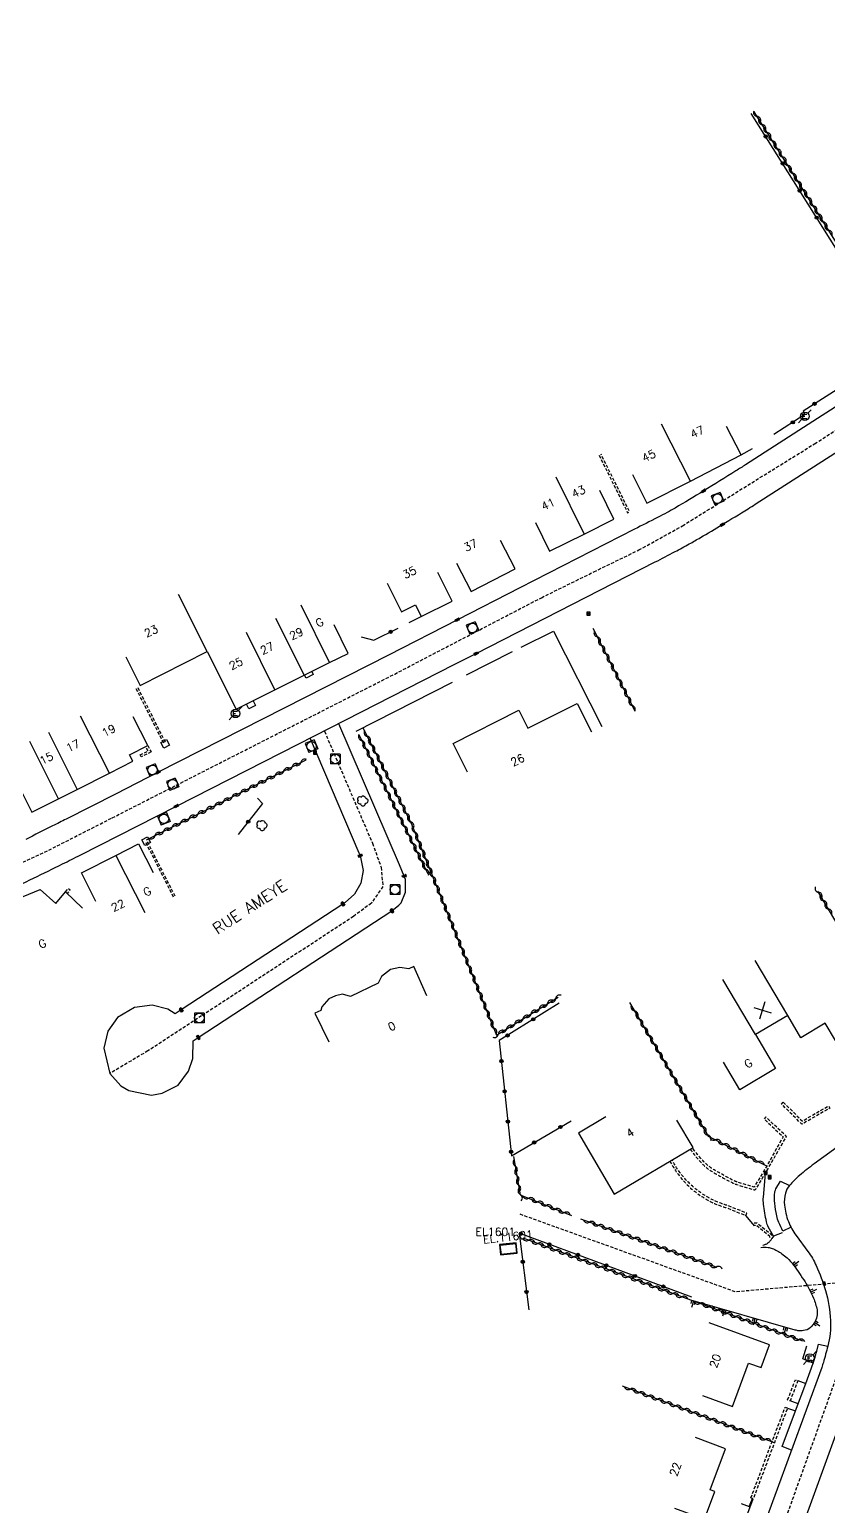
# Model space of a CAD drawing. Header units: millimetres. Extents: x 135000 to 136000, y 129211 to 130000.
# Drawn here: x 135225.5 to 135350.4, y 129714.9 to 129945.7 of the extents above; entities that cross this region are included whole.
import ezdxf
from ezdxf.enums import TextEntityAlignment as Align

# ---------------------------------------------------------------- set-up
doc = ezdxf.new("R2010")
doc.units = ezdxf.units.MM
doc.linetypes.add('DASHED', pattern=[0.75, 0.5, -0.25])
doc.layers.get('0').update_dxf_attribs({"linetype": 'CONTINUOUS'})
for name, color, linetype in [('W0001', 6, 'DASHED'), ('W0008', 7, 'CONTINUOUS'), ('W0100', 7, 'CONTINUOUS'), ('W0112', 1, 'DASHED'), ('W0211', 2, 'CONTINUOUS'), ('W0300', 7, 'CONTINUOUS'), ('W0310', 3, 'CONTINUOUS'), ('W0322', 7, 'CONTINUOUS'), ('W0330', 7, 'CONTINUOUS'), ('W0400', 7, 'CONTINUOUS'), ('W0420', 7, 'CONTINUOUS'), ('W0471', 7, 'CONTINUOUS'), ('W0984', 7, 'CONTINUOUS'), ('W0989', 7, 'CONTINUOUS'), ('W0991', 7, 'CONTINUOUS'), ('W1102', 7, 'CONTINUOUS')]:
    doc.layers.add(name, color=color, linetype=linetype)
doc.styles.get("Standard").update_dxf_attribs({"font": 'romans.shx', "width": 0.85})

# ---------------------------------------------------------------- blocks, each defined once
blk = doc.blocks.new('t310o')
at = {"color": 0, "linetype": 'Continuous'}
for centre, start, end in [((-0.5, 0.38), 216.8699, 323.1304), ((0.5, -0.37), 36.8699, 143.1303)]:
    blk.add_arc(centre, 0.625, start, end, dxfattribs=at)
blk = doc.blocks.new('T420')
for p, q in [((0.75, 0.75), (-0.75, 0.75)), ((-0.75, 0.75), (-0.75, -0.75)), ((0.75, 0.75), (0.75, -0.75)), ((0.75, -0.75), (-0.75, -0.75))]:
    blk.add_line(p, q)
blk.add_ellipse((0, 0), major_axis=(-0.53, 0.53), ratio=1, start_param=3.926991, end_param=10.210176)
blk = doc.blocks.new('T400')
for p, q in [((-0.15, 0.3), (0.15, 0.3)), ((-0.15, -0.25), (-0.15, 0.3)), ((-0.15, 0.15), (0.15, 0.15)), ((-0.15, 0), (0.15, 0)), ((0.15, 0.3), (0.15, -0.25)), ((-0.15, -0.15), (0.15, -0.15)), ((-0.15, -0.25), (-0.15, -0.3)), ((-0.15, -0.3), (0.15, -0.3)), ((0.15, -0.3), (0.15, -0.25))]:
    blk.add_line(p, q)
blk = doc.blocks.new('t330o')
at = {"color": 0, "linetype": 'Continuous'}
for p, q in [((0.25, -0.25), (-0.25, 0.25)), ((-0.25, -0.25), (0.25, 0.25)), ((-0.25, 0.25), (-0.25, -0.25)), ((0.25, 0.25), (-0.25, 0.25)), ((0.25, -0.25), (0.25, 0.25)), ((-0.25, -0.25), (0.25, -0.25)), ((-0.25, -0.25), (-0.25, -0.25))]:
    blk.add_line(p, q, dxfattribs=at)
blk = doc.blocks.new('t112o')
at = {"color": 0, "linetype": 'Continuous'}
for p, q in [((-0.5, 0.5), (0.5, 0.5)), ((-0.5, -0.5), (-0.5, 0.5)), ((0.5, 0.5), (0.5, -0.5)), ((0.5, -0.5), (-0.5, -0.5))]:
    blk.add_line(p, q, dxfattribs=at)
blk = doc.blocks.new('T471')
for p, q in [((-0.333334, 0.333334), (-0.333334, -0.333334)), ((-0.333334, 0.333334), (0.333334, 0.333334)), ((-0.333334, 0), (0, 0)), ((0.500001, 0.500001), (1.000002, 1.000002)), ((-0.500001, -0.500001), (-1.000002, -1.000002)), ((-0.333334, -0.333334), (0.333334, -0.333334))]:
    blk.add_line(p, q)
blk.add_ellipse((0, 0), major_axis=(0.471405, 0.471405), ratio=1, start_param=5.4977871438, end_param=11.780972451)
blk = doc.blocks.new('T300')
for p, q in [((-0.8, 0.51), (-0.86, 0.34)), ((-0.86, 0.34), (-0.86, 0.17)), ((-0.86, 0.17), (-0.74, 0.06)), ((-0.69, 0.63), (-0.8, 0.51)), ((-0.8, -0.06), (-0.74, 0.06)), ((-0.74, 0.06), (-0.69, 0.11)), ((-0.57, 0.69), (-0.69, 0.63)), ((-0.46, 0.69), (-0.57, 0.69)), ((-0.29, 0.63), (-0.46, 0.69)), ((-0.29, 0.63), (-0.17, 0.74)), ((-0.23, 0.57), (-0.29, 0.63)), ((-0.17, 0.74), (-0.06, 0.8)), ((-0.06, 0.8), (0.06, 0.8)), ((0.06, 0.8), (0.23, 0.74)), ((0.23, 0.74), (0.34, 0.63)), ((0.34, 0.63), (0.4, 0.51)), ((0.46, 0.46), (0.34, 0.46)), ((0.4, 0.51), (0.4, 0.46)), ((0.57, 0.4), (0.46, 0.46)), ((0.57, 0.4), (0.69, 0.29)), ((0.69, 0.29), (0.74, 0.17)), ((0.74, 0.06), (0.69, -0.17)), ((0.74, 0.17), (0.74, 0.06)), ((-0.8, -0.17), (-0.8, -0.06)), ((-0.8, -0.23), (-0.8, -0.17)), ((-0.74, -0.34), (-0.8, -0.23)), ((-0.69, -0.4), (-0.74, -0.34)), ((-0.51, -0.46), (-0.69, -0.4)), ((-0.4, -0.46), (-0.51, -0.46)), ((-0.4, -0.46), (-0.34, -0.46)), ((-0.34, -0.46), (-0.34, -0.4)), ((-0.34, -0.51), (-0.34, -0.46)), ((-0.29, -0.63), (-0.34, -0.51)), ((-0.17, -0.74), (-0.29, -0.63)), ((-0.06, -0.8), (-0.17, -0.74)), ((0.06, -0.8), (-0.06, -0.8)), ((0.17, -0.74), (0.06, -0.8)), ((0.23, -0.69), (0.17, -0.74)), ((0.29, -0.46), (0.23, -0.46)), ((0.29, -0.63), (0.23, -0.69)), ((0.46, -0.4), (0.29, -0.46)), ((0.34, -0.51), (0.29, -0.63)), ((0.34, -0.51), (0.34, -0.46)), ((0.57, -0.34), (0.46, -0.4)), ((0.63, -0.29), (0.57, -0.34)), ((0.69, -0.17), (0.63, -0.29))]:
    blk.add_line(p, q)
blk = doc.blocks.new('t991o')
at = {"color": 0, "linetype": 'Continuous'}
for p, q in [((-1, 1), (1, -1)), ((-1, -1), (1, 1))]:
    blk.add_line(p, q, dxfattribs=at)
blk = doc.blocks.new('t211o')
at = {"color": 0, "linetype": 'Continuous'}
for p, q in [((-0.29, 0.5), (-0.29, 0)), ((0, 1), (0, 0)), ((0.29, 0.5), (0.29, 0))]:
    blk.add_line(p, q, dxfattribs=at)
blk = doc.blocks.new('t322o')
at = {"color": 0, "linetype": 'Continuous'}
for radius in [0.25, 0.15]:
    blk.add_circle((0, 0), radius, dxfattribs=at)

msp = doc.modelspace()

# ---------------------------------------------------------------- linework, layer by layer
at = {"layer": 'W0001'}
for points in [[(135217.67, 129812.48), (135228.54, 129817.47), (135238.45, 129822.52), (135282.6, 129844.99), (135305.53, 129856.92), (135313.74, 129860.96), (135320.75, 129864.37), (135327.58, 129868.16), (135348.23, 129880.97), (135400.4, 129914.43), (135414.05, 129923.27), (135419.73, 129926.74), (135424.22, 129928.95), (135429.33, 129930.78), (135434.51, 129932.11), (135440.13, 129932.86), (135467.23, 129935.71), (135489.27, 129938.17), (135500.83, 129938.99), (135519.28, 129941.51), (135519.62, 129941.66), (135529.07, 129945.62), (135529.21, 129945.69), (135529.21, 129945.69)], [(135271.63, 129836.05), (135279.12, 129818.56), (135280.48, 129814.8), (135280.75, 129811.79), (135278.96, 129809.2), (135276.17, 129807.12), (135252.43, 129791.58), (135244.03, 129786.11), (135238.1, 129782.59)]]:
    msp.add_lwpolyline(points, dxfattribs=at)
at = {"layer": 'W0001', "flags": 128}
msp.add_lwpolyline([(135452.3, 129806.37, 0.02566), (135446, 129808.58, 0.042414), (135442.33, 129809.33, 0.006573), (135434.85, 129810.11, 0.019553), (135432.52, 129810.24, 0.023524), (135427.45, 129810.06, 0.024939), (135422.73, 129809.44, 0.03284), (135416.24, 129807.81, 0.04739), (135412.24, 129806.08, 0.001967), (135408.5, 129804.01, 0.004687), (135406.99, 129803.15), (135398.39, 129798.13), (135391.28, 129793.68), (135381.14, 129786.93), (135374.75, 129781.65), (135357.59, 129765.72), (135353.36, 129740.01), (135342.08, 129708.57)], format="xyb", dxfattribs=at)
msp.add_lwpolyline([(135302.15, 129760.63), (135335.81, 129748.5), (135355.04, 129750.18)], dxfattribs=at)
at = {"layer": 'W0008'}
for points in [[(135372.53, 129900.23), (135347.96, 129884.46), (135337.45, 129877.69, -0.004589), (135335.94, 129876.74, -0.001374), (135330.87, 129873.6, -0.003892), (135326.42, 129870.92, -0.014413), (135325.2, 129870.24, -0.000864), (135323.69, 129869.46, -0.000362), (135320.08, 129867.61), (135302.14, 129858.44), (135292.41, 129853.47), (135281.61, 129847.94), (135245.64, 129829.65), (135238.96, 129826.2), (135231.27, 129822.33, -0.000816), (135229.14, 129821.26, -0.000414), (135224.94, 129819.16, -0.006766)], [(135221.58, 129810.96, 0.009046), (135226.16, 129813.09, 0.001301), (135230.7, 129815.33, 0.002131), (135233.46, 129816.71), (135248.49, 129824.34), (135267.6, 129834.1), (135291.92, 129846.48), (135295.32, 129848.21), (135323.31, 129862.5, 0.003638), (135326.42, 129864.11, 0.00503), (135328.64, 129865.32, 0.006333), (135330.38, 129866.31, 0.003182), (135333.8, 129868.35, 0.001433), (135337.83, 129870.81, 0.005056), (135338.96, 129871.52), (135367.74, 129889.99)]]:
    msp.add_lwpolyline(points, format="xyb", dxfattribs=at)
for points in [[(135302.36, 129849.19), (135307.44, 129851.68), (135315, 129836.77)], [(135269.63, 129845.38), (135269.87, 129844.91), (135268.75, 129844.37), (135268.52, 129844.82)], [(135260.46, 129840.8), (135260.83, 129840.07), (135259.82, 129839.56), (135259.45, 129840.3)], [(135269.4, 129834.94), (135277.01, 129817.03), (135277.2, 129816.62), (135277.65, 129814.27), (135277.31, 129812.32), (135276.31, 129810.58), (135274.85, 129809.27), (135274.52, 129809.07), (135274.51, 129809.06), (135249.25, 129792.51), (135248.32, 129791.89), (135247.17, 129792.61), (135244.7, 129793.25), (135241.92, 129792.89), (135239.26, 129791.31), (135237.76, 129789.17), (135237.14, 129786.52), (135238.1, 129782.59), (135239.79, 129780.66), (135241.04, 129779.92), (135244.58, 129779.21), (135246.27, 129779.52), (135248.79, 129780.76), (135250.4, 129782.92), (135251.08, 129784.92), (135251.09, 129787.68), (135251.9, 129788.22), (135282.16, 129808), (135283.25, 129808.86), (135283.62, 129809.24), (135284.29, 129810.9), (135284.27, 129812.88), (135284.1, 129813.43), (135283.33, 129815.18), (135273.86, 129837.21)]]:
    msp.add_lwpolyline(points, dxfattribs=at)
at = {"layer": 'W0008', "flags": 128}
for points in [[(135293.85, 129844.85), (135300.99, 129848.5)], [(135276.56, 129836.04), (135291.66, 129843.71)], [(135338.58, 129759.1), (135337.48, 129760.39)], [(135348.02, 129737.33), (135346.39, 129737.98), (135346.99, 129740.01)], [(135345.61, 129734.59), (135346.84, 129734.13)], [(135345.67, 129730.95), (135344.39, 129731.43)], [(135343.99, 129730.31), (135345.24, 129729.86)], [(135336.26, 129709.82), (135338.65, 129716.13)], [(135336.77, 129715.38), (135338.01, 129714.93), (135338.52, 129716.18)]]:
    msp.add_lwpolyline(points, dxfattribs=at)
for points in [[(135451.96, 129803.44, 0.156692), (135420.61, 129806.19, 0.048591), (135418.05, 129805.34, 0.005727), (135410.61, 129801.96, 0.023762), (135408.87, 129801.04), (135399.27, 129795.37, 0.013087), (135397.77, 129794.43, 0.004362), (135393.34, 129791.44, 0.015109), (135390.76, 129789.54, 0.008131), (135386.12, 129785.79, 0.027107), (135379.68, 129779.79, 0.025343), (135373.5, 129772.68, 0.007383), (135372.58, 129771.47, 0.002013), (135369.29, 129766.98, 0.024345), (135366.86, 129763.25, 0.024593), (135363.69, 129757.29, 0.006839), (135362.25, 129754.41, 0.011975), (135361.49, 129752.73, 0.000366), (135359.97, 129749.13, 0.008694), (135359.91, 129748.98, 0.000818), (135359.39, 129747.59, 0.002364), (135359.21, 129747.11), (135351.08, 129724.93), (135344.59, 129707.14)], [(135371.62, 129785.43), (135348.14, 129768.45, 0.023381), (135345.88, 129766.65, 0.030389), (135344.3, 129765.09, 0.1209), (135343.66, 129763.88, 0.087742), (135343.52, 129762.02, 0.065945), (135344.12, 129759.48, 0.067858), (135345.34, 129757.26), (135347.18, 129754.77, -0.053518), (135348.47, 129752.56, -0.032755), (135349.93, 129748.65, -0.062801), (135350.71, 129744, -0.073504), (135350.28, 129739.98, -0.005777), (135349.59, 129737.43, -0.0187), (135349.34, 129736.65), (135339.58, 129710)], [(135343.17, 129757.7), (135341.79, 129757.18, -0.031774), (135340.98, 129758.6, -0.061934), (135340.71, 129759.4, -0.019716), (135340.25, 129762.17, -0.051902), (135340.22, 129763.24), (135340.53, 129766.95)], [(135344.57, 129758.56), (135343.28, 129757.95, -0.031868), (135342.62, 129759.32, -0.044699), (135342.3, 129760.36, -0.028863), (135342, 129762.3, -0.03924), (135341.97, 129763.74, -0.090885), (135342.17, 129764.54), (135342.89, 129765.78), (135344.3, 129765.09)], [(135340.12, 129755.78, 0.060547), (135340.55, 129755.89, 0.060547), (135340.94, 129756.1, 0.063357), (135341.28, 129756.41, 0.063357), (135341.53, 129756.8)], [(135344.6, 129723.74), (135343.18, 129724.28), (135345.24, 129729.86), (135346.84, 129734.13), (135348.02, 129737.33, 0.015189), (135348.03, 129737.36, 0.000439), (135348.38, 129738.53, 0.010558), (135348.56, 129739.2), (135348.83, 129740.3), (135350.28, 129739.98)]]:
    msp.add_lwpolyline(points, format="xyb", dxfattribs=at)
msp.add_lwpolyline([(135301.58, 129756.12), (135298.98, 129755.84), (135299.15, 129754.25), (135301.75, 129754.52)], close=True, dxfattribs=at)
at = {"layer": 'W0100', "flags": 128}
for points in [[(135319.76, 129876.15), (135322.02, 129871.69), (135328.85, 129875.14), (135336.75, 129879.25), (135334.44, 129883.68)], [(135304.59, 129868.66), (135306.82, 129864.18), (135312.21, 129866.86), (135316.87, 129869.17), (135314.65, 129873.65)], [(135292.28, 129862.33), (135294.57, 129857.89), (135301.45, 129861.44), (135299.16, 129865.88)], [(135281.42, 129859.18), (135283.66, 129854.71), (135285.85, 129855.8), (135286.76, 129853.98), (135291.59, 129856.4), (135289.35, 129860.87)], [(135240.58, 129847.66), (135242.83, 129843.2), (135253.3, 129848.49), (135257.84, 129839.49), (135263.89, 129842.51), (135268.45, 129844.79), (135272.42, 129846.77), (135275.33, 129848.2), (135273.13, 129852.69)], [(135293.99, 129829.67), (135291.73, 129834.13), (135302.01, 129839.34), (135303.43, 129836.52), (135311.1, 129840.4), (135313.36, 129835.94)], [(135223.65, 129827.87), (135225.91, 129823.41), (135230.04, 129825.5), (135232.98, 129826.96), (135238.04, 129829.51), (135241.68, 129831.36), (135241.16, 129832.39), (135244.01, 129833.83), (135241.75, 129838.29)], [(135235.89, 129809.45), (135233.64, 129813.91), (135239.03, 129816.63), (135242.59, 129818.45), (135244.86, 129813.99)], [(135356.16, 129792.66), (135358.69, 129788.35), (135353.09, 129785.05), (135349.9, 129790.43), (135346.07, 129788.17), (135344.02, 129791.64), (135338.98, 129788.66), (135342.12, 129783.34), (135336.55, 129780.03), (135334, 129784.33)], [(135315.62, 129775.79), (135311.31, 129773.25), (135316.91, 129763.75), (135329.23, 129771), (135326.69, 129775.3)], [(135330.72, 129732.28), (135335.42, 129730.57), (135337.88, 129737.34), (135339.86, 129736.62), (135339.86, 129736.62), (135341.16, 129740.18), (135341.16, 129740.18), (135331.73, 129743.61)], [(135326.33, 129714.67), (135331.01, 129712.93), (135332.63, 129717.27), (135331.89, 129717.54), (135334.28, 129723.95), (135329.6, 129725.7)]]:
    msp.add_lwpolyline(points, dxfattribs=at)
at = {"layer": 'W0100'}
for points in [[(135186.11, 129791.06), (135184.63, 129795.15), (135187.58, 129796), (135195.35, 129798.83), (135202.83, 129801.56), (135207.22, 129803.16), (135214.31, 129806.06), (135218.04, 129807.58), (135220.98, 129808.79), (135227.21, 129811.33), (135229.63, 129809.15), (135231.17, 129810.94), (135233.82, 129808.42)], [(135287.61, 129794.72), (135285.6, 129799.29), (135284.81, 129798.95), (135283.41, 129799.15), (135281.94, 129798.82), (135280.52, 129797.71), (135280.03, 129796.71), (135275.71, 129794.63), (135274.42, 129794.95), (135273.35, 129794.72), (135272.33, 129794.25), (135271.24, 129792.97), (135271.04, 129792.43), (135270.14, 129791.99), (135272.33, 129787.5)], [(135299.27, 129754.28), (135299.11, 129755.75), (135301.54, 129756.01), (135301.7, 129754.54), (135299.27, 129754.28)]]:
    msp.add_lwpolyline(points, dxfattribs=at)
at = {"layer": 'W0100', "flags": 128}
msp.add_lwpolyline([(135299.21, 129754.31), (135299.06, 129755.77), (135301.5, 129756.02), (135301.65, 129754.56)], close=True, dxfattribs=at)
at = {"layer": 'W0112', "flags": 128}
for points in [[(135314.54, 129879.18), (135319, 129870.2), (135319.31, 129870.35), (135314.85, 129879.33)], [(135246.5, 129834.2), (135242.17, 129842.78)], [(135246.77, 129834.34), (135242.44, 129842.93)], [(135243.69, 129818.66), (135248.09, 129810.02)], [(135243.93, 129818.79), (135248.33, 129810.15)], [(135231.17, 129810.94), (135231.64, 129811.51), (135231.91, 129811.29), (135231.44, 129810.72)]]:
    msp.add_lwpolyline(points, dxfattribs=at)
at = {"layer": 'W0112'}
msp.add_lwpolyline([(135244.01, 129833.83), (135244.53, 129832.81), (135242.97, 129832.03), (135242.82, 129832.35), (135244.06, 129832.97), (135243.7, 129833.67)], dxfattribs=at)
at = {"layer": 'W0112', "flags": 128}
for points in [[(135343.32, 129778.09), (135346.31, 129775.15), (135350.4, 129777.52), (135350.6, 129777.17), (135346.24, 129774.65), (135343.04, 129777.81)], [(135344.01, 129731.58), (135345.23, 129734.73), (135345.61, 129734.59), (135344.39, 129731.43)], [(135338.27, 129716.27), (135341.57, 129725.03), (135343.62, 129730.45), (135343.99, 129730.31), (135341.94, 129724.89), (135338.65, 129716.13)]]:
    msp.add_lwpolyline(points, close=True, dxfattribs=at)
for points in [[(135328.79, 129770.74, 0.041653), (135330.77, 129768.37, 0.066127), (135332.32, 129767.18, 0.01017), (135335.32, 129765.53, 0.047139), (135336, 129765.25), (135338.71, 129764.42, 0.112598), (135338.84, 129764.41, 0.118396), (135338.96, 129764.46, 0.047744), (135339.05, 129764.53, 0.052973), (135339.11, 129764.62), (135340.53, 129766.95), (135343.82, 129772.75), (135340.59, 129775.79), (135340.32, 129775.5), (135343.32, 129772.68), (135340.18, 129767.16), (135338.77, 129764.82, -0.008839), (135338.77, 129764.82), (135336.12, 129765.63, -0.047139), (135335.5, 129765.88, -0.01017), (135332.52, 129767.53, -0.066127), (135331.06, 129768.66, -0.041653), (135329.12, 129770.97)], [(135325.61, 129768.89, 0.067056), (135327.82, 129765.71, 0.067056), (135330.79, 129763.23, 0.035117), (135332.58, 129762.27, 0.03478), (135334.48, 129761.58), (135337.48, 129760.39), (135337.48, 129760.39), (135337.61, 129760.76), (135334.61, 129761.95, -0.035117), (135332.75, 129762.63, -0.035117), (135331, 129763.57, -0.067056), (135328.11, 129765.98, -0.067056), (135325.96, 129769.07)]]:
    msp.add_lwpolyline(points, format="xyb", dxfattribs=at)
msp.add_lwpolyline([(135341.21, 129757.03), (135341.25, 129757.1), (135339.09, 129758.84, 0.025787), (135339.07, 129758.85, 0.053308), (135339.02, 129758.86, 0.101938), (135338.93, 129758.85, 0.101938), (135338.85, 129758.8), (135338.58, 129759.1, -0.101938), (135338.8, 129759.23, -0.101938), (135339.05, 129759.26, -0.053308), (135339.19, 129759.23, -0.053308), (135339.31, 129759.18), (135341.79, 129757.18), (135341.53, 129756.8)], format="xyb", close=True, dxfattribs=at)
at = {"layer": 'W0211', "flags": 128}
msp.add_lwpolyline([(135339.83, 129755.41, -0.046044), (135340.95, 129755.41, -0.076384), (135341.6, 129755.25, -0.049379), (135343.12, 129754.42, -0.039529), (135343.93, 129753.77, -0.042614), (135344.95, 129752.62, -0.020785), (135346.73, 129750.01, -0.038306), (135348.05, 129747.49, -0.056678), (135348.6, 129745.65, -0.187476), (135348.19, 129743.65, -0.04316), (135347.81, 129743.11, -0.162453), (135346.74, 129742.45, -0.080567), (135345.78, 129742.38, -0.050523), (135345.19, 129742.49), (135328.87, 129747.17)], format="xyb", dxfattribs=at)
at = {"layer": 'W0310'}
msp.add_line((135276.99, 129835.52), (135287.79, 129813.79), dxfattribs=at)
for points in [[(135366.58, 129902.86), (135368.32, 129899.83), (135362.16, 129895.66), (135338.78, 129932.84)], [(135313.58, 129852.14), (135320.07, 129839.34)], [(135277.64, 129836.59), (135285.2, 129821.67)], [(135243.8, 129819.06), (135268.76, 129831.59)]]:
    msp.add_lwpolyline(points, dxfattribs=at)
at = {"layer": 'W0310', "flags": 128}
for points in [[(135285.2, 129821.67), (135298.53, 129788.59), (135308.15, 129794.52)], [(135364.13, 129785.07), (135348.74, 129811.07)], [(135319.32, 129793.66), (135331.61, 129772.77), (135340.72, 129768.15)], [(135301.17, 129769.6), (135302.22, 129763.63), (135310.21, 129760.4)], [(135311.62, 129759.87), (135332.93, 129752.3)], [(135346.38, 129740.76), (135328.87, 129747.17), (135302.67, 129756.87), (135302.67, 129756.87)], [(135341.94, 129724.89), (135318.2, 129733.75)]]:
    msp.add_lwpolyline(points, dxfattribs=at)
at = {"layer": 'W0322'}
for points in [[(135361.86, 129895.13), (135338.33, 129932.56)], [(135356.66, 129892.58), (135346.43, 129886.08), (135346.72, 129885.53), (135341.87, 129882.41)], [(135336.75, 129879.25), (135338.54, 129880.22)], [(135284.87, 129853.05), (135286.76, 129853.98)], [(135277.37, 129850.8), (135279.35, 129850.26), (135283.16, 129852.17)]]:
    msp.add_lwpolyline(points, dxfattribs=at)
at = {"layer": 'W0322', "flags": 128}
for points in [[(135261.17, 129825.61), (135261.93, 129824.77), (135258.15, 129819.93)], [(135308.29, 129793.58), (135298.94, 129787.72), (135298.94, 129787.72), (135300.86, 129769.72), (135310.17, 129775.2)], [(135329.04, 129747.64), (135302.08, 129757.62), (135303.54, 129745.64)]]:
    msp.add_lwpolyline(points, dxfattribs=at)
at = {"layer": 'W1102', "flags": 128}
for points in [[(135328.85, 129875.14), (135324.29, 129884.04)], [(135307.77, 129875.82), (135312.21, 129866.86)], [(135253.3, 129848.49), (135248.83, 129857.44)], [(135272.42, 129846.77), (135267.98, 129855.73)], [(135263.98, 129853.73), (135268.45, 129844.79)], [(135263.89, 129842.51), (135259.43, 129851.46)], [(135238.04, 129829.51), (135233.52, 129838.43)], [(135228.5, 129835.9), (135232.98, 129826.96)], [(135230.04, 129825.5), (135225.56, 129834.44)], [(135239.03, 129816.63), (135243.56, 129807.72)], [(135344.02, 129791.64), (135338.93, 129800.25)], [(135338.98, 129788.66), (135333.89, 129797.27)]]:
    msp.add_lwpolyline(points, dxfattribs=at)

# ---------------------------------------------------------------- block references
at = {"layer": 'W0112'}
for p, rotation in [((135246.73, 129834.09), 28.52847692264734), ((135243.74, 129818.86), 207.8699184232523)]:
    msp.add_blockref('t112o', p, dxfattribs=dict(at, rotation=rotation))
at = {"layer": 'W0211'}
for p, rotation in [((135344.96, 129752.61), 306.6836964200264), ((135329.34, 129747.04), 164.0099556261942), ((135347.63, 129748.39), 296.2181417750995), ((135334.15, 129745.66), 164.0099556438323), ((135338.95, 129744.28), 164.0099556446551), ((135343.76, 129742.9), 164.0099556447411), ((135348.19, 129743.65), 237.0851181085471)]:
    msp.add_blockref('t211o', p, dxfattribs=dict(at, rotation=rotation))
at = {"layer": 'W0300'}
for p in [(135277.65, 129825.14), (135261.9, 129821.3)]:
    msp.add_blockref('T300', p, dxfattribs=at)
at = {"layer": 'W0310'}
for p, rotation in [((135339.24, 129932.11), 122.1600100783105), ((135340.04, 129930.84), 122.1600100783105), ((135340.84, 129929.57), 122.1600100783105), ((135341.64, 129928.3), 122.1600100783105), ((135342.44, 129927.03), 122.1600100783105), ((135343.24, 129925.76), 122.1600100783105), ((135344.03, 129924.49), 122.1600100783105), ((135344.83, 129923.22), 122.1600100783105), ((135345.63, 129921.95), 122.1600100783105), ((135346.43, 129920.68), 122.1600100783105), ((135347.23, 129919.41), 122.1600100783105), ((135348.03, 129918.14), 122.1600100783105), ((135348.82, 129916.87), 122.1600100783105), ((135349.62, 129915.6), 122.1600100783105), ((135350.42, 129914.33), 122.1600100783105), ((135314.26, 129850.8), 296.8771902802696), ((135314.94, 129849.46), 296.8771902802696), ((135315.62, 129848.13), 296.8771902802696), ((135316.29, 129846.79), 296.8771902802696), ((135316.97, 129845.45), 296.8771902802696), ((135317.65, 129844.11), 296.8771902802696), ((135318.33, 129842.77), 296.8771902802696), ((135319.01, 129841.44), 296.8771902802696), ((135319.68, 129840.1), 296.8771902802696), ((135277.43, 129834.63), 296.4299820641635), ((135278.32, 129835.25), 296.8771902802378), ((135278.99, 129833.91), 296.8771902802378), ((135278.1, 129833.29), 296.4299820641635), ((135278.77, 129831.94), 296.4299820641635), ((135279.67, 129832.58), 296.8771902802378), ((135265.25, 129829.82), 26.65153305989347), ((135266.59, 129830.5), 26.65153305989347), ((135267.93, 129831.17), 26.65153305989347), ((135279.43, 129830.6), 296.4299820641635), ((135280.1, 129829.26), 296.4299820641635), ((135280.35, 129831.24), 296.8771902802378), ((135281.03, 129829.9), 296.8771902802378), ((135259.89, 129827.13), 26.65153305989347), ((135261.23, 129827.8), 26.65153305989347), ((135262.57, 129828.48), 26.65153305989347), ((135263.91, 129829.15), 26.65153305989347), ((135280.77, 129827.91), 296.4299820641635), ((135281.71, 129828.56), 296.8771902802378), ((135282.39, 129827.22), 296.8771902802378), ((135255.87, 129825.11), 26.65153305989347), ((135257.21, 129825.79), 26.65153305989347), ((135258.55, 129826.46), 26.65153305989347), ((135281.44, 129826.57), 296.4299820641635), ((135282.11, 129825.23), 296.4299820641635), ((135283.06, 129825.89), 296.8771902802378), ((135283.74, 129824.55), 296.8771902802378), ((135251.84, 129823.09), 26.65153305989347), ((135253.18, 129823.77), 26.65153305989347), ((135254.53, 129824.44), 26.65153305989347), ((135282.77, 129823.88), 296.4299820641635), ((135283.44, 129822.54), 296.4299820641635), ((135284.42, 129823.21), 296.8771902802378), ((135246.48, 129820.4), 26.65153305989347), ((135247.82, 129821.08), 26.65153305989347), ((135249.16, 129821.75), 26.65153305989347), ((135250.5, 129822.42), 26.65153305989347), ((135284.11, 129821.2), 296.4299820641635), ((135284.77, 129819.85), 296.4299820641635), ((135285.1, 129821.87), 296.8771902802378), ((135285.76, 129820.28), 291.9437431386889), ((135245.14, 129819.73), 26.65153305989347), ((135285.44, 129818.51), 296.4299820641635), ((135286.32, 129818.89), 291.9437431386889), ((135286.88, 129817.5), 291.9437431386889), ((135286.11, 129817.17), 296.4299820641635), ((135286.78, 129815.82), 296.4299820641635), ((135287.44, 129816.11), 291.9437431386889), ((135287.45, 129814.48), 296.4299820641635), ((135288, 129814.72), 291.9437431386889), ((135288.56, 129813.32), 291.9437431386889), ((135289.12, 129811.93), 291.9437431386889), ((135348.85, 129810.88), 120.6255521383687), ((135289.68, 129810.54), 291.9437431386889), ((135290.24, 129809.15), 291.9437431386889), ((135349.61, 129809.59), 120.6255521383687), ((135350.38, 129808.3), 120.6255521383687), ((135290.81, 129807.76), 291.9437431386889), ((135291.37, 129806.37), 291.9437431386889), ((135291.93, 129804.98), 291.9437431386889), ((135292.49, 129803.58), 291.9437431386889), ((135293.05, 129802.19), 291.9437431386889), ((135293.61, 129800.8), 291.9437431386889), ((135294.17, 129799.41), 291.9437431386889), ((135294.73, 129798.02), 291.9437431386889), ((135295.29, 129796.63), 291.9437431386889), ((135295.85, 129795.24), 291.9437431386889), ((135296.41, 129793.85), 291.9437431386889), ((135296.97, 129792.45), 291.9437431386889), ((135305.2, 129792.7), 31.63397181715863), ((135306.48, 129793.49), 31.63397181715863), ((135307.75, 129794.27), 31.63397181715863), ((135320.08, 129792.36), 300.4740134429258), ((135297.53, 129791.06), 291.9437431386889), ((135301.37, 129790.34), 31.63397181715863), ((135302.64, 129791.12), 31.63397181715863), ((135303.92, 129791.91), 31.63397181715863), ((135320.84, 129791.07), 300.4740134429258), ((135298.09, 129789.67), 291.9437431386889), ((135298.81, 129788.76), 31.63397181715863), ((135300.09, 129789.55), 31.63397181715863), ((135321.6, 129789.78), 300.4740134429258), ((135322.36, 129788.48), 300.4740134429258), ((135323.13, 129787.19), 300.4740134429258), ((135323.89, 129785.9), 300.4740134429258), ((135324.65, 129784.61), 300.4740134429258), ((135325.41, 129783.31), 300.4740134429258), ((135326.17, 129782.02), 300.4740134429258), ((135326.93, 129780.73), 300.4740134429258), ((135327.69, 129779.43), 300.4740134429258), ((135328.45, 129778.14), 300.4740134429258), ((135329.21, 129776.85), 300.4740134429258), ((135329.97, 129775.56), 300.4740134429258), ((135330.73, 129774.26), 300.4740134429258), ((135331.49, 129772.97), 300.4740134429258), ((135332.74, 129772.2), 333.0747064745291), ((135334.08, 129771.52), 333.0747064745291), ((135335.42, 129770.84), 333.0747064745291), ((135336.76, 129770.16), 333.0747064745291), ((135338.09, 129769.48), 333.0747064745291), ((135301.43, 129768.12), 280.0396148736011), ((135339.43, 129768.8), 333.0747064745291), ((135301.69, 129766.64), 280.0396148736011), ((135301.95, 129765.17), 280.0396148736011), ((135302.21, 129763.69), 280.0396148736011), ((135303.56, 129763.09), 338.0200197363871), ((135304.95, 129762.53), 338.0200197363871), ((135306.34, 129761.97), 338.0200197363871), ((135307.73, 129761.4), 338.0200197363871), ((135309.12, 129760.84), 338.0200197363871), ((135313.04, 129759.36), 340.4565537280429), ((135314.45, 129758.86), 340.4565537280429), ((135315.86, 129758.36), 340.4565537280429), ((135303.55, 129756.55), 159.6788729896999), ((135304.96, 129756.03), 159.6788729896999), ((135317.28, 129757.86), 340.4565537280429), ((135318.69, 129757.36), 340.4565537280429), ((135320.1, 129756.86), 340.4565537280429), ((135321.52, 129756.35), 340.4565537280429), ((135322.93, 129755.85), 340.4565537280429), ((135306.36, 129755.51), 159.6788729896999), ((135307.77, 129754.98), 159.6788729896999), ((135309.18, 129754.46), 159.6788729896999), ((135310.58, 129753.94), 159.6788729896999), ((135311.99, 129753.42), 159.6788729896999), ((135324.35, 129755.35), 340.4565537280429), ((135325.76, 129754.85), 340.4565537280429), ((135327.17, 129754.35), 340.4565537280429), ((135328.59, 129753.84), 340.4565537280429), ((135330, 129753.34), 340.4565537280429), ((135313.4, 129752.9), 159.6788729896999), ((135314.8, 129752.38), 159.6788729896999), ((135316.21, 129751.86), 159.6788729896999), ((135317.62, 129751.34), 159.6788729896999), ((135331.41, 129752.84), 340.4565537280429), ((135332.83, 129752.34), 340.4565537280429), ((135319.02, 129750.82), 159.6788729896999), ((135320.43, 129750.3), 159.6788729896999), ((135321.84, 129749.77), 159.6788729896999), ((135323.24, 129749.25), 159.6788729896999), ((135324.65, 129748.73), 159.6788729896999), ((135326.06, 129748.21), 159.6788729896999), ((135327.46, 129747.69), 159.6788729896999), ((135330.28, 129746.65), 339.8837829151836), ((135331.69, 129746.14), 339.8837829151836), ((135333.09, 129745.62), 339.8837829151836), ((135334.5, 129745.11), 339.8837829151836), ((135335.91, 129744.59), 339.8837829151836), ((135337.32, 129744.07), 339.8837829151836), ((135338.73, 129743.56), 339.8837829151836), ((135340.14, 129743.04), 339.8837829151836), ((135341.55, 129742.53), 339.8837829151836), ((135342.95, 129742.01), 339.8837829151836), ((135344.36, 129741.5), 339.8837829151836), ((135345.77, 129740.98), 339.8837829151836), ((135319.45, 129733.28), 159.5394743664557), ((135320.86, 129732.76), 159.5394743664557), ((135322.26, 129732.23), 159.5394743664557), ((135323.67, 129731.71), 159.5394743664557), ((135325.08, 129731.18), 159.5394743664557), ((135326.48, 129730.66), 159.5394743664557), ((135327.89, 129730.13), 159.5394743664557), ((135329.29, 129729.61), 159.5394743664557), ((135330.7, 129729.09), 159.5394743664557), ((135332.1, 129728.56), 159.5394743664557), ((135333.51, 129728.04), 159.5394743664557), ((135334.91, 129727.51), 159.5394743664557), ((135336.32, 129726.99), 159.5394743664557), ((135337.72, 129726.46), 159.5394743664557), ((135339.13, 129725.94), 159.5394743664557), ((135340.53, 129725.42), 159.5394743664557)]:
    msp.add_blockref('t310o', p, dxfattribs=dict(at, rotation=rotation))
at = {"layer": 'W0322'}
for p, rotation in [((135340.57, 129928.99), 122.1600100783409), ((135343.23, 129924.76), 122.1600100783409), ((135345.89, 129920.53), 122.1600100783409), ((135348.55, 129916.29), 122.1600100783409), ((135348.22, 129887.22), 212.4329456023879), ((135344.81, 129884.31), 212.7444871062814), ((135281.98, 129851.58), 26.6237853718188), ((135259.71, 129821.92), 232.0262446476499), ((135304.26, 129791.05), 212.0738300949016), ((135300.24, 129788.53), 212.0738300949016), ((135299.28, 129784.52), 276.1049509088218), ((135299.78, 129779.8), 276.1049509088218), ((135300.29, 129775.07), 276.1049509088218), ((135308.5, 129774.22), 30.47038193571996), ((135300.79, 129770.35), 276.1049509088218), ((135304.41, 129771.81), 30.47038193571996), ((135302.32, 129757.54), 159.6788729897214), ((135306.77, 129755.89), 159.6788729897214), ((135311.23, 129754.24), 159.6788729897214), ((135302.62, 129753.16), 276.9461408536147), ((135315.68, 129752.59), 159.6788729897214), ((135320.13, 129750.94), 159.6788729897214), ((135324.59, 129749.29), 159.6788729897214), ((135303.2, 129748.45), 276.9461408536147)]:
    msp.add_blockref('t322o', p, dxfattribs=dict(at, rotation=rotation))
at = {"layer": 'W0330'}
for p in [(135312.9, 129854.43), (135270.15, 129832.73), (135340.57, 129767.03), (135341.2, 129766.39)]:
    msp.add_blockref('t330o', p, dxfattribs=at)
at = {"layer": 'W0400'}
for p, rotation in [((135330.87, 129873.6), 121.8698030830913), ((135333.8, 129868.35), 300.4821621483893), ((135292.41, 129853.47), 117.0815499898726), ((135295.32, 129848.21), 296.6284042628218), ((135245.64, 129829.65), 297.0354955411986), ((135248.49, 129824.34), 117.0550239266514), ((135277.2, 129816.62), 294.0181859405487), ((135284.1, 129813.43), 107.0861535648646), ((135274.51, 129809.06), 212.2450959462223), ((135282.16, 129808), 33.17288602683092), ((135249.25, 129792.51), 213.2468867638443), ((135251.9, 129788.22), 33.68207571914443), ((135349.73, 129749.77), 18.69849249075925)]:
    msp.add_blockref('T400', p, dxfattribs=dict(at, rotation=rotation))
at = {"layer": 'W0420'}
for p, rotation in [((135333.05, 129872.4), 21.73402601885878), ((135294.76, 129852.19), 21.73402601885878), ((135269.6, 129833.71), 21.73402601884486), ((135244.75, 129829.99), 21.73402601885103), ((135247.9, 129827.77), 21.73402601885878), ((135246.53, 129822.37), 21.73402601885878)]:
    msp.add_blockref('T420', p, dxfattribs=dict(at, rotation=rotation))
for p in [(135273.32, 129831.73), (135282.65, 129811.31), (135252.08, 129791.26)]:
    msp.add_blockref('T420', p, dxfattribs=at)
at = {"layer": 'W0471'}
for p in [(135346.69, 129885.26), (135257.71, 129838.84), (135347.48, 129738.13)]:
    msp.add_blockref('T471', p, dxfattribs=at)
at = {"layer": 'W0991', "rotation": 27.96061840677399}
msp.add_blockref('t991o', (135340.09, 129792.46), dxfattribs=at)

# ---------------------------------------------------------------- texts
at = {"layer": 'W0984'}
msp.add_text('EL1601', height=1.25, dxfattribs=at).set_placement((135298.33, 129757.85), align=Align.MIDDLE)
msp.add_text('EL.11601', height=1.25, rotation=6.1786, dxfattribs=at).set_placement((135300.31, 129757.05), align=Align.MIDDLE)
at = {"layer": 'W0989'}
msp.add_text('RUE AMEYE', height=1.75, rotation=33.2008, dxfattribs=at).set_placement((135259.95, 129808.6), align=Align.MIDDLE)
at = {"layer": 'W0991'}
for s, rotation, p in [('47', 25.965, (135329.88, 129882.81)), ('45', 25.965, (135322.32, 129879.09)), ('43', 25.965, (135311.33, 129873.49)), ('41', 25.965, (135306.57, 129871.53)), ('37', 25.965, (135294.45, 129865.11)), ('35', 25.965, (135284.92, 129860.86)), ('G', 25.965, (135270.86, 129853.05)), ('23', 25.965, (135244.54, 129851.7)), ('29', 25.965, (135267.23, 129851.29)), ('27', 25.965, (135262.67, 129849.01)), ('25', 25.965, (135257.8, 129846.63)), ('19', 25.965, (135237.91, 129836.17)), ('17', 25.965, (135232.32, 129833.79)), ('15', 25.965, (135228.17, 129831.82)), ('26', 25.965, (135301.8, 129831.56)), ('G', 25.965, (135243.92, 129811.01)), ('22', 25.965, (135239.36, 129808.83)), ('G', 21.78, (135227.52, 129802.87)), ('0', 25.6807, (135282.15, 129789.96)), ('G', 30.6256, (135337.87, 129784.16)), ('4', 30.474, (135319.39, 129773.33)), ('20', 69.5395, (135332.7, 129737.67)), ('22', 69.5395, (135326.46, 129720.75))]:
    msp.add_text(s, height=1.25, rotation=rotation, dxfattribs=at).set_placement(p, align=Align.MIDDLE)

doc.saveas('drawing.dxf')
